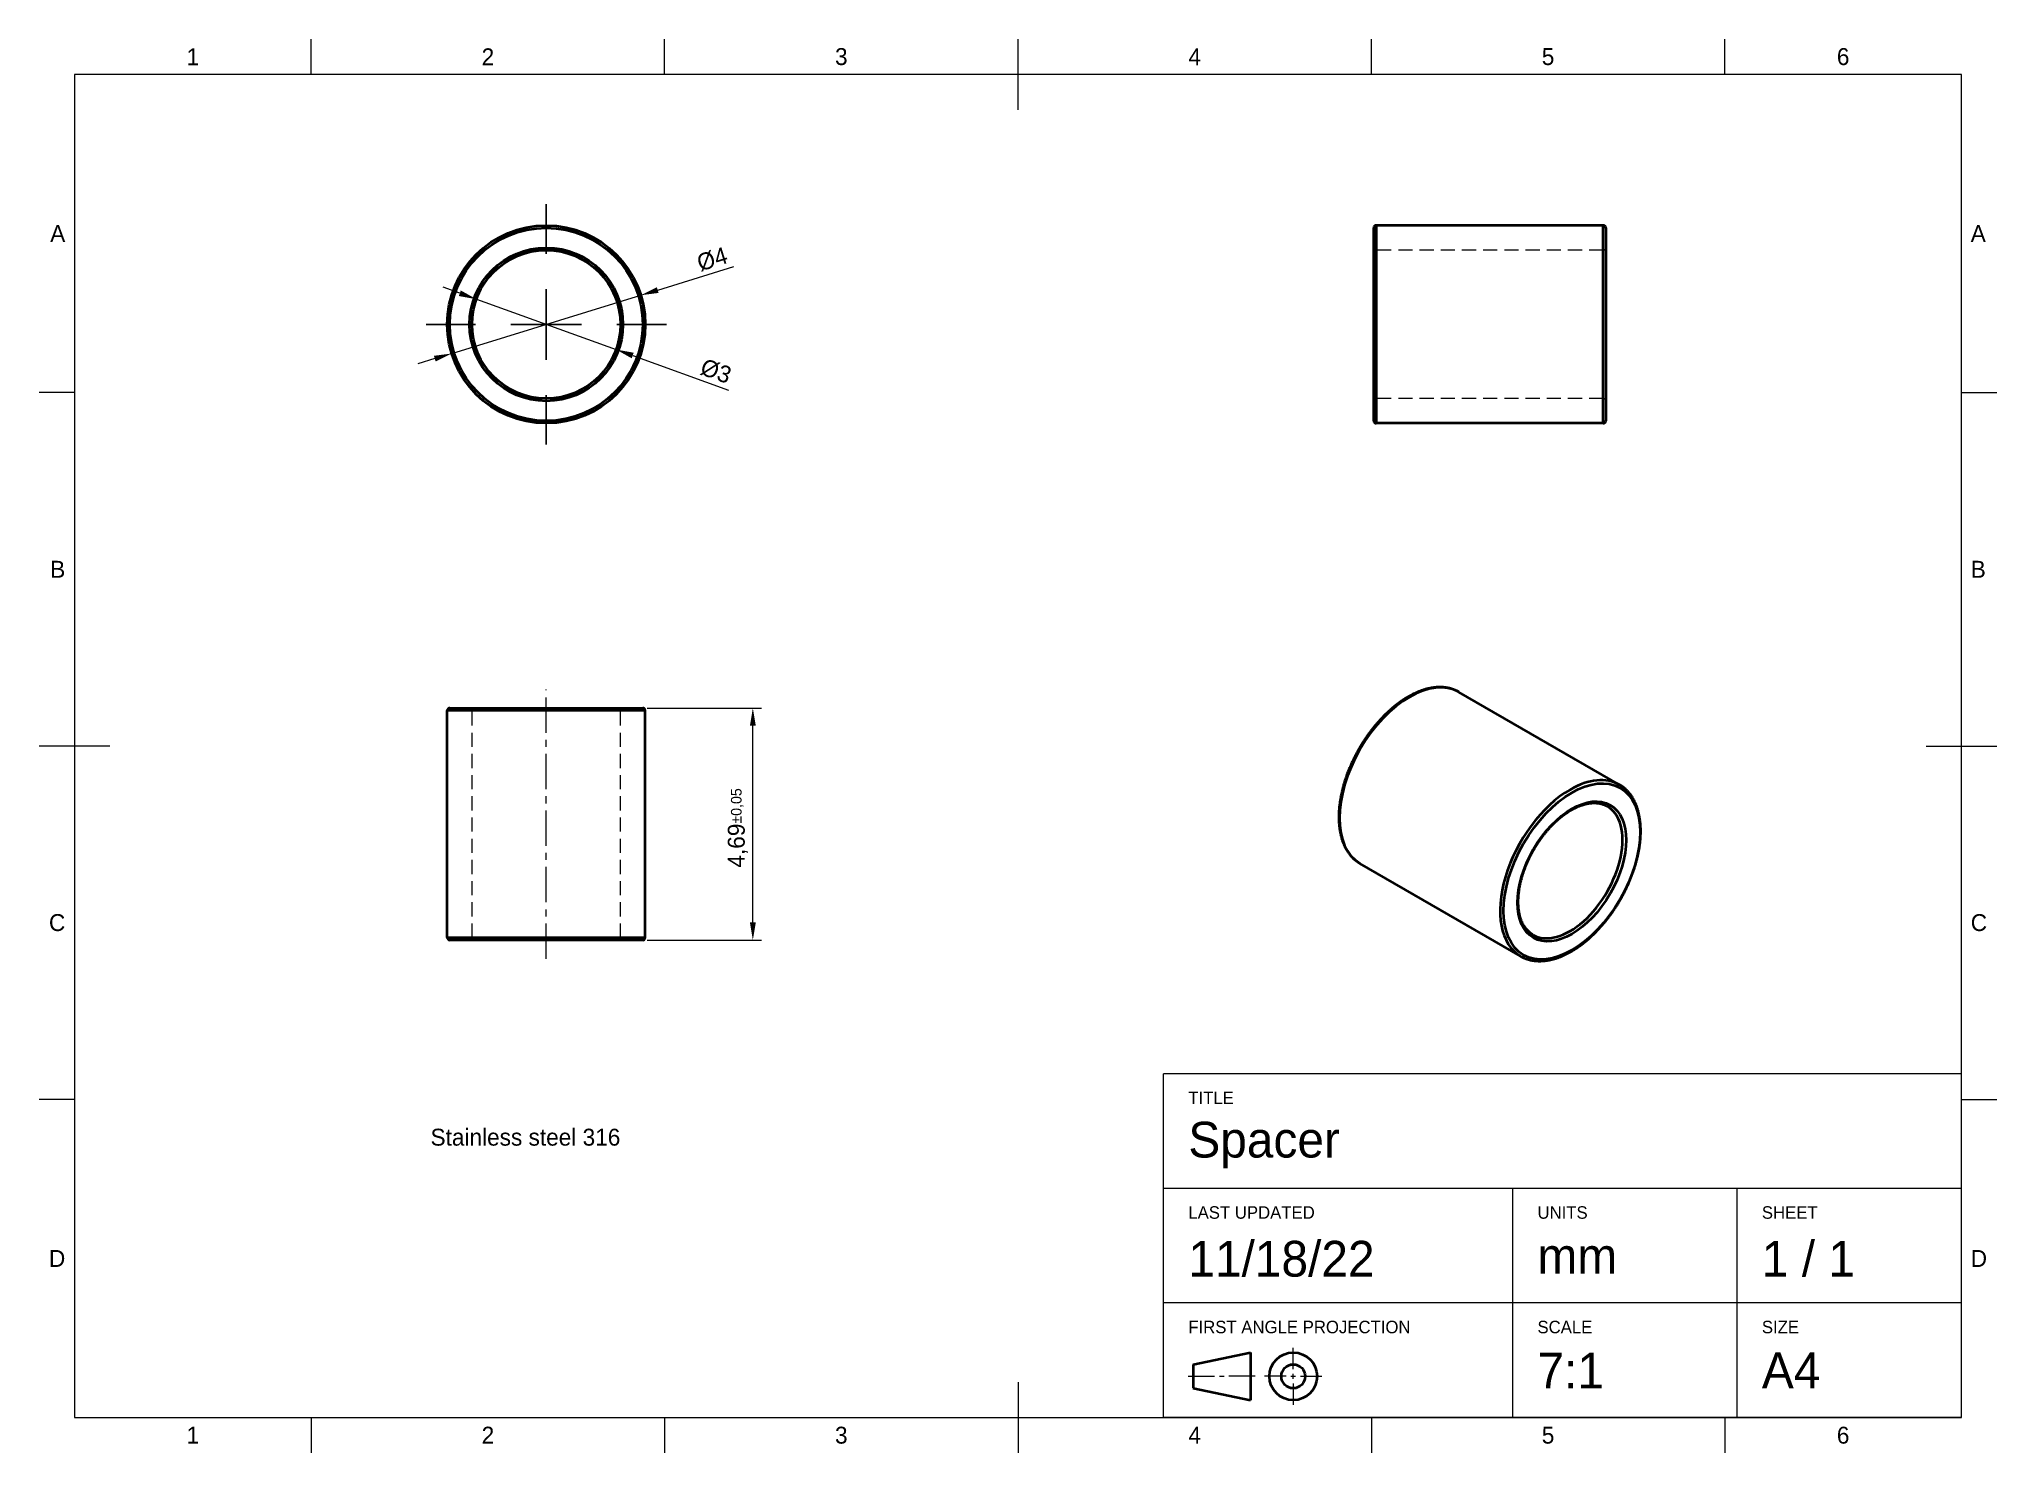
# Model space of a CAD drawing. Header units: millimetres. Extents: x 15 to 292, y 5 to 205.
import ezdxf

# ---------------------------------------------------------------- set-up
doc = ezdxf.new("R2010")
doc.units = ezdxf.units.MM
doc.linetypes.add('CenterLine', pattern=[8, 5, -1, 1, -1])
doc.linetypes.add('DraftedLine', pattern=[3, 2, -1])
for name, color, linetype in [('Annotations', 7, 'Continuous'), ('Border', 7, 'Continuous'), ('Geometries', 7, 'Continuous')]:
    doc.layers.add(name, color=color, linetype=linetype)
doc.styles.add('Shapr0', font='txt', dxfattribs={"height": 2.3925})
doc.styles.add('Shapr1', font='txt', dxfattribs={"height": 2.3925})
doc.styles.add('Shapr6', font='txt', dxfattribs={"height": 2.3925})
doc.styles.add('Shapr8', font='txt', dxfattribs={"height": 2.3925})
doc.dimstyles.new('ISO-25', dxfattribs={"dimtxt": 2.5, "dimasz": 2.5, "dimexe": 1.25, "dimexo": 0.625, "dimtad": 1, "dimtxsty": 'Standard', "dimcen": 2.5, "dimadec": 0, "dimazin": 0, "dimtfac": 1, "dimtmove": 0, "dimatfit": 3, "dimfxl": 1, "dimarcsym": 0})

# ---------------------------------------------------------------- blocks, each defined once
blk = doc.blocks.new('*D2')
at = {"layer": 'Annotations', "color": 0, "linetype": 'Continuous', "lineweight": 15}
for p, q in [((101.03, 110.36), (117.23, 110.36)), ((115.98, 80.03), (115.98, 107.86)), ((101.03, 77.53), (117.23, 77.53))]:
    blk.add_line(p, q, dxfattribs=at)
at = {"layer": 'Annotations', "color": 0}
for points in [[(116.4, 107.86), (115.57, 107.86), (115.98, 110.36)], [(115.57, 80.03), (116.4, 80.03), (115.98, 77.53)]]:
    blk.add_solid(points, dxfattribs=at)
at = {"layer": 'Defpoints', "color": 0}
for p in [(100.4, 110.36), (115.98, 110.36), (100.4, 77.53)]:
    blk.add_point(p, dxfattribs=at)
at = {"layer": 'Annotations', "color": 0, "lineweight": 15, "insert": (113.86, 93.41), "char_height": 2.3925, "attachment_point": 5, "rotation": 90, "style": 'Shapr8'}
blk.add_mtext('\\A1;4,69{\\H1.500000;%%p0,05}', dxfattribs=at)
blk = doc.blocks.new('*D3')
at = {"layer": 'Annotations', "color": 0, "linetype": 'Continuous', "lineweight": 15}
for p, q in [((102.52, 169.5), (113.31, 172.82)), ((73.37, 160.53), (100.13, 168.77)), ((70.98, 159.8), (68.59, 159.06))]:
    blk.add_line(p, q, dxfattribs=at)
at = {"layer": 'Annotations', "color": 0}
for points in [[(102.4, 169.9), (102.64, 169.1), (100.13, 168.77)], [(71.1, 159.4), (70.86, 160.2), (73.37, 160.53)]]:
    blk.add_solid(points, dxfattribs=at)
at = {"layer": 'Defpoints', "color": 0}
for p in [(100.13, 168.77), (73.37, 160.53)]:
    blk.add_point(p, dxfattribs=at)
at = {"layer": 'Annotations', "color": 0, "lineweight": 15, "insert": (110.24, 173.86), "char_height": 2.393, "attachment_point": 5, "rotation": 17.101, "style": 'Shapr6'}
blk.add_mtext('\\A1;%%c4', dxfattribs=at)
blk = doc.blocks.new('*D4')
at = {"layer": 'Annotations', "color": 0, "linetype": 'Continuous', "lineweight": 15}
for p, q in [((74.52, 169.06), (72.17, 169.9)), ((76.87, 168.21), (96.63, 161.09)), ((98.98, 160.24), (112.54, 155.36))]:
    blk.add_line(p, q, dxfattribs=at)
at = {"layer": 'Annotations', "color": 0}
for points in [[(74.38, 168.66), (74.66, 169.45), (76.87, 168.21)], [(99.12, 160.64), (98.84, 159.85), (96.63, 161.09)]]:
    blk.add_solid(points, dxfattribs=at)
at = {"layer": 'Defpoints', "color": 0}
for p in [(76.87, 168.21), (96.63, 161.09)]:
    blk.add_point(p, dxfattribs=at)
at = {"layer": 'Annotations', "color": 0, "lineweight": 15, "insert": (110.76, 158.02), "char_height": 2.393, "attachment_point": 5, "rotation": 340.1894, "style": 'Shapr6'}
blk.add_mtext('\\A1;%%c3', dxfattribs=at)
blk = doc.blocks.new('*U5')
at = {"layer": 'Annotations', "linetype": 'CenterLine', "lineweight": -3}
for p, q in [((86.75, 178.65), (86.75, 181.65)), ((72.75, 164.65), (69.75, 164.65)), ((100.75, 164.65), (103.75, 164.65)), ((86.75, 150.65), (86.75, 147.65))]:
    blk.add_line(p, q, dxfattribs=at)
at = {"layer": 'Annotations', "linetype": 'Continuous', "lineweight": -3}
for p, q in [((86.75, 174.65), (86.75, 178.65)), ((86.75, 164.65), (86.75, 169.65)), ((76.75, 164.65), (72.75, 164.65)), ((86.75, 164.65), (81.75, 164.65)), ((86.75, 164.65), (86.75, 159.65)), ((86.75, 164.65), (91.75, 164.65)), ((96.75, 164.65), (100.75, 164.65)), ((86.75, 154.65), (86.75, 150.65))]:
    blk.add_line(p, q, dxfattribs=at)
blk = doc.blocks.new('*U6')
at = {"layer": 'Border', "linetype": 'Continuous', "lineweight": 15}
for p, q in [((287, 58.6), (174.1, 58.6)), ((174.1, 10), (174.1, 58.6)), ((287, 10), (287, 58.6)), ((287, 42.4), (174.1, 42.4)), ((223.5, 10), (223.5, 42.4)), ((255.25, 10), (255.25, 42.4)), ((287, 26.2), (174.1, 26.2)), ((192.450088, 16.837486), (192.450088, 19.875004)), ((177.6, 15.82498), (181.312522, 15.82498)), ((181.987526, 15.82498), (182.66253, 15.82498)), ((187.050056, 15.82498), (183.337534, 15.82498)), ((191.437582, 15.82498), (188.400064, 15.82498)), ((192.112586, 15.82498), (192.78759, 15.82498)), ((192.450088, 15.487478), (192.450088, 16.162482)), ((192.450088, 14.812474), (192.450088, 11.774956)), ((193.462594, 15.82498), (196.500112, 15.82498)), ((287, 10), (174.1, 10))]:
    blk.add_line(p, q, dxfattribs=at)
at = {"layer": 'Border', "linetype": 'Continuous', "lineweight": 40}
for p, q in [((178.275004, 17.51249), (186.375052, 19.2)), ((178.275004, 17.51249), (178.275004, 14.13747)), ((186.375052, 19.2), (186.375052, 12.44996)), ((178.275004, 14.13747), (186.375052, 12.44996))]:
    blk.add_line(p, q, dxfattribs=at)
for radius in [3.37502, 1.68751]:
    blk.add_circle((192.450088, 15.82498), radius, dxfattribs=at)

msp = doc.modelspace()

# ---------------------------------------------------------------- linework, layer by layer
at = {"layer": 'Annotations', "linetype": 'CenterLine', "lineweight": 15}
msp.add_line((86.75, 74.885), (86.75, 113.015), dxfattribs=at)
at = {"layer": 'Border', "linetype": 'Continuous', "lineweight": 15}
for p, q in [((53.5, 200), (53.5, 205)), ((103.5, 200), (103.5, 205)), ((153.5, 195), (153.5, 205)), ((203.5, 200), (203.5, 205)), ((253.5, 200), (253.5, 205)), ((287, 200), (20, 200)), ((20, 200), (20, 10)), ((287, 10), (287, 200)), ((20, 155), (15, 155)), ((287, 155), (292, 155)), ((25, 105), (15, 105)), ((282, 105), (292, 105)), ((20, 55), (15, 55)), ((287, 55), (292, 55)), ((153.5, 15), (153.5, 5)), ((20, 10), (287, 10)), ((53.5, 10), (53.5, 5)), ((103.5, 10), (103.5, 5)), ((203.5, 10), (203.5, 5)), ((253.5, 10), (253.5, 5))]:
    msp.add_line(p, q, dxfattribs=at)
at = {"layer": 'Geometries', "linetype": 'Continuous', "lineweight": 40}
for p, q in [((203.835, 151), (203.835, 178.3)), ((204.185, 178.65), (204.185, 150.65)), ((236.315, 178.65), (204.185, 178.65)), ((236.315, 150.65), (236.315, 178.65)), ((236.665, 178.3), (236.665, 151)), ((236.315, 150.65), (204.185, 150.65)), ((238.61, 99.516), (215.89, 112.633)), ((100.75, 110.015), (72.75, 110.015)), ((72.75, 77.885), (72.75, 110.015)), ((73.1, 110.365), (100.4, 110.365)), ((100.75, 77.885), (100.75, 110.015)), ((238.707, 99.458), (238.714, 99.454)), ((224.61, 75.267), (201.89, 88.384)), ((72.75, 77.885), (100.75, 77.885)), ((100.4, 77.535), (73.1, 77.535)), ((224.631, 75.255), (224.653, 75.242)), ((224.662, 75.238), (224.653, 75.242))]:
    msp.add_line(p, q, dxfattribs=at)
at = {"layer": 'Geometries', "linetype": 'DraftedLine', "lineweight": 15}
for p, q in [((236.315, 175.15), (204.185, 175.15)), ((236.315, 154.15), (204.185, 154.15)), ((76.25, 77.885), (76.25, 110.015)), ((97.25, 77.885), (97.25, 110.015))]:
    msp.add_line(p, q, dxfattribs=at)
at = {"layer": 'Geometries', "linetype": 'Continuous', "lineweight": 40, "flags": 128}
for points in [[(208.715, 111.957), (208.665, 111.928), (208.57, 111.872), (208.475, 111.815), (208.38, 111.757), (208.285, 111.698), (208.19, 111.637), (208.095, 111.576), (208.001, 111.514), (207.906, 111.451), (207.811, 111.387), (207.717, 111.322), (207.623, 111.256), (207.528, 111.189), (207.434, 111.121), (207.34, 111.052), (207.247, 110.982), (207.153, 110.912), (207.06, 110.84), (206.966, 110.767), (206.873, 110.694), (206.78, 110.619), (206.688, 110.544), (206.595, 110.467), (206.503, 110.39), (206.411, 110.312), (206.319, 110.233), (206.228, 110.153), (206.136, 110.072), (206.045, 109.991), (205.954, 109.908), (205.864, 109.825), (205.774, 109.741), (205.684, 109.656), (205.594, 109.57), (205.505, 109.484), (205.416, 109.396), (205.327, 109.308), (205.238, 109.219), (205.15, 109.13), (205.063, 109.039), (204.975, 108.948), (204.888, 108.856), (204.801, 108.763), (204.715, 108.67), (204.629, 108.575), (204.544, 108.48), (204.459, 108.385), (204.374, 108.288), (204.289, 108.191), (204.206, 108.093), (204.122, 107.995), (204.039, 107.896), (203.956, 107.796), (203.874, 107.696), (203.792, 107.595), (203.711, 107.493), (203.63, 107.391), (203.55, 107.288), (203.47, 107.184), (203.391, 107.08), (203.312, 106.975), (203.233, 106.87), (203.156, 106.764), (203.078, 106.658), (203.001, 106.551), (202.925, 106.443), (202.849, 106.335), (202.774, 106.226), (202.699, 106.117), (202.625, 106.008), (202.552, 105.898), (202.479, 105.787), (202.406, 105.676), (202.334, 105.564), (202.263, 105.453), (202.193, 105.34), (202.122, 105.227), (202.053, 105.114), (201.984, 105), (201.916, 104.886), (201.848, 104.772), (201.781, 104.657), (201.715, 104.542), (201.649, 104.426), (201.584, 104.31), (201.52, 104.194), (201.456, 104.077), (201.393, 103.961), (201.331, 103.843), (201.269, 103.726), (201.208, 103.608), (201.148, 103.49), (201.088, 103.372), (201.029, 103.253), (200.971, 103.134), (200.913, 103.015), (200.856, 102.896), (200.8, 102.776), (200.745, 102.656), (200.69, 102.536), (200.636, 102.416), (200.583, 102.296), (200.531, 102.176), (200.479, 102.055), (200.428, 101.934), (200.378, 101.813), (200.328, 101.692), (200.28, 101.571), (200.232, 101.45), (200.185, 101.329), (200.138, 101.208), (200.093, 101.086), (200.048, 100.965), (200.004, 100.843), (199.961, 100.722), (199.919, 100.6), (199.877, 100.478), (199.836, 100.357), (199.796, 100.235), (199.757, 100.114), (199.719, 99.992), (199.681, 99.871), (199.645, 99.749), (199.609, 99.628), (199.574, 99.507), (199.54, 99.385), (199.507, 99.264), (199.474, 99.143), (199.442, 99.022), (199.412, 98.902), (199.382, 98.781), (199.353, 98.661), (199.324, 98.54), (199.297, 98.42), (199.271, 98.3), (199.245, 98.18), (199.22, 98.061), (199.196, 97.942), (199.173, 97.822), (199.151, 97.703), (199.13, 97.585), (199.11, 97.466), (199.09, 97.348), (199.072, 97.23), (199.054, 97.113), (199.037, 96.996), (199.021, 96.879), (199.006, 96.762), (198.992, 96.646), (198.979, 96.53), (198.966, 96.414), (198.955, 96.299), (198.944, 96.184), (198.935, 96.069), (198.926, 95.955), (198.918, 95.841), (198.911, 95.728), (198.905, 95.615), (198.9, 95.503), (198.896, 95.391), (198.893, 95.279), (198.89, 95.168), (198.889, 95.057), (198.888, 94.947), (198.889, 94.838), (198.89, 94.728), (198.892, 94.62), (198.895, 94.512), (198.899, 94.404), (198.904, 94.297), (198.91, 94.19), (198.917, 94.084), (198.925, 93.979), (198.933, 93.874), (198.943, 93.77), (198.953, 93.666), (198.964, 93.563), (198.977, 93.461), (198.99, 93.359), (199.004, 93.258), (199.019, 93.157), (199.035, 93.058), (199.052, 92.958), (199.069, 92.86), (199.088, 92.762), (199.107, 92.665), (199.128, 92.569), (199.149, 92.473), (199.171, 92.378), (199.195, 92.284), (199.219, 92.19), (199.244, 92.097), (199.269, 92.005), (199.296, 91.914), (199.324, 91.824), (199.352, 91.734), (199.382, 91.645), (199.412, 91.557), (199.443, 91.47), (199.475, 91.384), (199.508, 91.298), (199.542, 91.213), (199.576, 91.13), (199.612, 91.047), (199.648, 90.964), (199.685, 90.883), (199.723, 90.803), (199.762, 90.723), (199.802, 90.645), (199.842, 90.567), (199.884, 90.49), (199.926, 90.414), (199.969, 90.34), (200.013, 90.266), (200.057, 90.193), (200.103, 90.12), (200.149, 90.049), (200.196, 89.979), (200.244, 89.91), (200.293, 89.842), (200.342, 89.775), (200.392, 89.708), (200.443, 89.643), (200.495, 89.579), (200.548, 89.516), (200.601, 89.453), (200.655, 89.392), (200.71, 89.332), (200.765, 89.273), (200.821, 89.215), (200.878, 89.158), (200.936, 89.102), (200.994, 89.047), (201.053, 88.993), (201.113, 88.94), (201.174, 88.888), (201.235, 88.837), (201.297, 88.787), (201.359, 88.739), (201.422, 88.691), (201.486, 88.645), (201.551, 88.599), (201.616, 88.555), (201.682, 88.512), (201.748, 88.469), (201.775, 88.453)], [(215.868, 112.645), (215.808, 112.679), (215.739, 112.717), (215.669, 112.753), (215.599, 112.788), (215.528, 112.822), (215.456, 112.855), (215.384, 112.887), (215.311, 112.918), (215.238, 112.948), (215.164, 112.976), (215.089, 113.004), (215.014, 113.03), (214.939, 113.055), (214.862, 113.08), (214.786, 113.102), (214.708, 113.124), (214.63, 113.145), (214.552, 113.164), (214.473, 113.183), (214.394, 113.2), (214.314, 113.216), (214.233, 113.231), (214.152, 113.245), (214.071, 113.257), (213.989, 113.269), (213.907, 113.279), (213.824, 113.288), (213.741, 113.296), (213.657, 113.303), (213.573, 113.308), (213.488, 113.313), (213.403, 113.316), (213.317, 113.318), (213.232, 113.319), (213.145, 113.319), (213.059, 113.317), (212.971, 113.315), (212.884, 113.311), (212.796, 113.306), (212.708, 113.3), (212.619, 113.293), (212.531, 113.284), (212.441, 113.275), (212.352, 113.264), (212.262, 113.252), (212.172, 113.239), (212.081, 113.224), (211.991, 113.209), (211.9, 113.192), (211.808, 113.174), (211.717, 113.155), (211.625, 113.135), (211.533, 113.114), (211.441, 113.091), (211.348, 113.068), (211.255, 113.043), (211.163, 113.017), (211.069, 112.99), (210.976, 112.962), (210.883, 112.932), (210.789, 112.902), (210.695, 112.87), (210.601, 112.837), (210.507, 112.803), (210.413, 112.768), (210.318, 112.732), (210.224, 112.695), (210.129, 112.656), (210.035, 112.617), (209.94, 112.576), (209.845, 112.535), (209.75, 112.492), (209.655, 112.448), (209.56, 112.403), (209.465, 112.357), (209.37, 112.31), (209.275, 112.261), (209.179, 112.212), (209.084, 112.162), (208.989, 112.11), (208.894, 112.058), (208.799, 112.005), (208.715, 111.957)], [(224.662, 75.238), (224.671, 75.232), (224.74, 75.195), (224.81, 75.158), (224.88, 75.122), (224.951, 75.088), (225.022, 75.054), (225.094, 75.022), (225.167, 74.991), (225.24, 74.961), (225.314, 74.932), (225.388, 74.904), (225.463, 74.877), (225.539, 74.852), (225.615, 74.828), (225.691, 74.804), (225.769, 74.782), (225.846, 74.761), (225.925, 74.741), (226.003, 74.723), (226.083, 74.705), (226.162, 74.689), (226.243, 74.673), (226.323, 74.659), (226.405, 74.646), (226.486, 74.635), (226.569, 74.624), (226.651, 74.615), (226.735, 74.606), (226.818, 74.599), (226.902, 74.593), (226.987, 74.588), (227.072, 74.585), (227.157, 74.582), (227.243, 74.581), (227.329, 74.581), (227.416, 74.582), (227.503, 74.584), (227.59, 74.588), (227.678, 74.592), (227.766, 74.598), (227.854, 74.605), (227.943, 74.613), (228.032, 74.622), (228.121, 74.633), (228.211, 74.645), (228.301, 74.657), (228.392, 74.671), (228.482, 74.686), (228.573, 74.703), (228.664, 74.72), (228.756, 74.739), (228.848, 74.759), (228.94, 74.78), (229.032, 74.802), (229.124, 74.825), (229.217, 74.85), (229.31, 74.875), (229.403, 74.902), (229.496, 74.93), (229.589, 74.959), (229.683, 74.989), (229.777, 75.02), (229.871, 75.053), (229.965, 75.086), (230.059, 75.121), (230.153, 75.157), (230.248, 75.194), (230.342, 75.232), (230.437, 75.271), (230.532, 75.311), (230.627, 75.353), (230.722, 75.395), (230.817, 75.439), (230.912, 75.484), (231.007, 75.529), (231.102, 75.576), (231.197, 75.624), (231.292, 75.673), (231.387, 75.723), (231.483, 75.774), (231.578, 75.826), (231.673, 75.879), (231.768, 75.934), (231.863, 75.989), (231.958, 76.045), (232.053, 76.103), (232.148, 76.161), (232.243, 76.22), (232.338, 76.281), (232.433, 76.342), (232.528, 76.404), (232.622, 76.468), (232.717, 76.532), (232.811, 76.597), (232.905, 76.664), (233, 76.731), (233.094, 76.799), (233.187, 76.869), (233.281, 76.939), (233.375, 77.01), (233.468, 77.082), (233.561, 77.155), (233.654, 77.229), (233.747, 77.303), (233.84, 77.379), (233.932, 77.456), (234.024, 77.533), (234.116, 77.611), (234.208, 77.691), (234.3, 77.771), (234.391, 77.852), (234.482, 77.934), (234.573, 78.016), (234.663, 78.1), (234.753, 78.184), (234.843, 78.269), (234.933, 78.355), (235.022, 78.442), (235.111, 78.53), (235.2, 78.618), (235.288, 78.707), (235.376, 78.797), (235.463, 78.888), (235.551, 78.98), (235.638, 79.072), (235.724, 79.165), (235.81, 79.259), (235.896, 79.353), (235.982, 79.448), (236.067, 79.544), (236.151, 79.641), (236.236, 79.738), (236.319, 79.836), (236.403, 79.935), (236.486, 80.034), (236.568, 80.134), (236.65, 80.234), (236.732, 80.336), (236.813, 80.438), (236.894, 80.54), (236.974, 80.643), (237.054, 80.747), (237.133, 80.851), (237.212, 80.956), (237.29, 81.062), (237.368, 81.168), (237.445, 81.274), (237.521, 81.381), (237.598, 81.489), (237.673, 81.597), (237.748, 81.706), (237.823, 81.815), (237.897, 81.925), (237.97, 82.035), (238.043, 82.146), (238.115, 82.257), (238.187, 82.369), (238.258, 82.481), (238.328, 82.593), (238.398, 82.706), (238.468, 82.82), (238.536, 82.934), (238.604, 83.048), (238.672, 83.162), (238.738, 83.277), (238.805, 83.393), (238.87, 83.508), (238.935, 83.624), (238.999, 83.741), (239.063, 83.857), (239.126, 83.974), (239.188, 84.092), (239.249, 84.209), (239.31, 84.327), (239.37, 84.445), (239.43, 84.564), (239.488, 84.682), (239.547, 84.801), (239.604, 84.921), (239.66, 85.04), (239.716, 85.16), (239.772, 85.279), (239.826, 85.399), (239.88, 85.519), (239.933, 85.64), (239.985, 85.76), (240.036, 85.881), (240.087, 86.002), (240.137, 86.123), (240.186, 86.244), (240.235, 86.365), (240.282, 86.486), (240.329, 86.607), (240.375, 86.729), (240.421, 86.85), (240.465, 86.972), (240.509, 87.093), (240.552, 87.215), (240.594, 87.336), (240.635, 87.458), (240.676, 87.579), (240.715, 87.701), (240.754, 87.823), (240.792, 87.944), (240.83, 88.065), (240.866, 88.187), (240.902, 88.308), (240.936, 88.43), (240.97, 88.551), (241.003, 88.672), (241.035, 88.793), (241.067, 88.914), (241.097, 89.034), (241.127, 89.155), (241.156, 89.275), (241.184, 89.396), (241.211, 89.516), (241.237, 89.636), (241.262, 89.755), (241.287, 89.875), (241.311, 89.994), (241.333, 90.113), (241.355, 90.232), (241.376, 90.35), (241.396, 90.469), (241.415, 90.587), (241.434, 90.705), (241.451, 90.822), (241.468, 90.939), (241.483, 91.056), (241.498, 91.173), (241.512, 91.289), (241.525, 91.405), (241.537, 91.52), (241.548, 91.636), (241.559, 91.75), (241.568, 91.865), (241.576, 91.979), (241.584, 92.092), (241.591, 92.206), (241.596, 92.318), (241.601, 92.431), (241.605, 92.543), (241.608, 92.654), (241.61, 92.765), (241.611, 92.876), (241.612, 92.986), (241.611, 93.095), (241.609, 93.204), (241.607, 93.313), (241.604, 93.421), (241.599, 93.528), (241.594, 93.635), (241.588, 93.741), (241.581, 93.847), (241.573, 93.952), (241.564, 94.057), (241.554, 94.161), (241.544, 94.265), (241.532, 94.367), (241.52, 94.47), (241.506, 94.571), (241.492, 94.672), (241.476, 94.772), (241.46, 94.872), (241.443, 94.971), (241.425, 95.069), (241.406, 95.167), (241.387, 95.264), (241.366, 95.36), (241.344, 95.456), (241.322, 95.55), (241.298, 95.644), (241.274, 95.738), (241.249, 95.83), (241.223, 95.922), (241.196, 96.013), (241.168, 96.103), (241.139, 96.192), (241.11, 96.281), (241.079, 96.369), (241.048, 96.456), (241.015, 96.542), (240.982, 96.627), (240.948, 96.712), (240.913, 96.795), (240.878, 96.878), (240.841, 96.96), (240.804, 97.041), (240.765, 97.121), (240.726, 97.2), (240.686, 97.279), (240.645, 97.356), (240.604, 97.432), (240.561, 97.508), (240.518, 97.583), (240.474, 97.656), (240.429, 97.729), (240.383, 97.801), (240.337, 97.872), (240.289, 97.942), (240.241, 98.01), (240.192, 98.078), (240.143, 98.145), (240.092, 98.211), (240.041, 98.276), (239.989, 98.34), (239.936, 98.403), (239.883, 98.465), (239.829, 98.526), (239.774, 98.586), (239.718, 98.645), (239.662, 98.702), (239.605, 98.759), (239.547, 98.815), (239.488, 98.87), (239.429, 98.923), (239.369, 98.976), (239.308, 99.027), (239.247, 99.078), (239.185, 99.127), (239.122, 99.176), (239.059, 99.223), (238.994, 99.269), (238.93, 99.314), (238.864, 99.358), (238.798, 99.401), (238.732, 99.443), (238.714, 99.454)], [(238.707, 99.458), (238.664, 99.484), (238.63, 99.504)], [(226.161, 78.423), (226.115, 78.455), (226.062, 78.492), (226.011, 78.531), (225.959, 78.571), (225.909, 78.611), (225.86, 78.653), (225.811, 78.696), (225.762, 78.74), (225.715, 78.785), (225.668, 78.83), (225.622, 78.877), (225.577, 78.925), (225.532, 78.974), (225.488, 79.024), (225.445, 79.075), (225.402, 79.127), (225.361, 79.179), (225.32, 79.233), (225.28, 79.288), (225.24, 79.344), (225.202, 79.4), (225.164, 79.458), (225.127, 79.516), (225.09, 79.575), (225.055, 79.636), (225.02, 79.697), (224.986, 79.759), (224.953, 79.822), (224.92, 79.886), (224.888, 79.951), (224.857, 80.016), (224.827, 80.083), (224.798, 80.15), (224.769, 80.218), (224.742, 80.287), (224.715, 80.357), (224.688, 80.428), (224.663, 80.499), (224.638, 80.572), (224.615, 80.645), (224.592, 80.719), (224.57, 80.794), (224.548, 80.869), (224.528, 80.946), (224.508, 81.023), (224.489, 81.101), (224.471, 81.18), (224.454, 81.259), (224.438, 81.339), (224.422, 81.42), (224.407, 81.502), (224.394, 81.584), (224.38, 81.667), (224.368, 81.751), (224.357, 81.835), (224.347, 81.92), (224.337, 82.006), (224.328, 82.093), (224.32, 82.18), (224.313, 82.267), (224.307, 82.356), (224.302, 82.445), (224.297, 82.534), (224.293, 82.624), (224.291, 82.715), (224.289, 82.807), (224.288, 82.898), (224.288, 82.991), (224.288, 83.084), (224.29, 83.177), (224.292, 83.272), (224.296, 83.366), (224.3, 83.461), (224.305, 83.557), (224.311, 83.653), (224.318, 83.749), (224.325, 83.846), (224.334, 83.944), (224.343, 84.041), (224.353, 84.14), (224.365, 84.238), (224.377, 84.337), (224.389, 84.437), (224.403, 84.537), (224.418, 84.637), (224.433, 84.737), (224.45, 84.838), (224.467, 84.939), (224.485, 85.041), (224.504, 85.142), (224.524, 85.244), (224.544, 85.347), (224.566, 85.449), (224.588, 85.552), (224.611, 85.655), (224.635, 85.758), (224.66, 85.862), (224.686, 85.965), (224.712, 86.069), (224.74, 86.173), (224.768, 86.277), (224.797, 86.381), (224.827, 86.486), (224.857, 86.59), (224.889, 86.695), (224.921, 86.8), (224.954, 86.905), (224.988, 87.009), (225.023, 87.114), (225.058, 87.219), (225.095, 87.324), (225.132, 87.429), (225.17, 87.534), (225.208, 87.639), (225.248, 87.744), (225.288, 87.849), (225.329, 87.954), (225.371, 88.058), (225.413, 88.163), (225.457, 88.268), (225.501, 88.372), (225.545, 88.477), (225.591, 88.581), (225.637, 88.685), (225.684, 88.789), (225.732, 88.893), (225.78, 88.996), (225.829, 89.1), (225.879, 89.203), (225.93, 89.306), (225.981, 89.409), (226.033, 89.511), (226.085, 89.613), (226.139, 89.715), (226.192, 89.817), (226.247, 89.919), (226.302, 90.02), (226.358, 90.12), (226.415, 90.221), (226.472, 90.321), (226.53, 90.421), (226.588, 90.52), (226.647, 90.619), (226.707, 90.718), (226.767, 90.816), (226.828, 90.914), (226.889, 91.011), (226.951, 91.108), (227.013, 91.204), (227.076, 91.3), (227.14, 91.396), (227.204, 91.491), (227.269, 91.585), (227.334, 91.679), (227.4, 91.773), (227.466, 91.866), (227.533, 91.958), (227.6, 92.05), (227.668, 92.141), (227.736, 92.232), (227.805, 92.322), (227.874, 92.412), (227.944, 92.501), (228.014, 92.589), (228.084, 92.676), (228.155, 92.763), (228.226, 92.85), (228.298, 92.935), (228.37, 93.02), (228.443, 93.105), (228.516, 93.188), (228.589, 93.271), (228.663, 93.354), (228.737, 93.435), (228.811, 93.516), (228.886, 93.596), (228.961, 93.675), (229.036, 93.754), (229.112, 93.831), (229.188, 93.908), (229.264, 93.984), (229.34, 94.06), (229.417, 94.134), (229.494, 94.208), (229.571, 94.281), (229.649, 94.353), (229.727, 94.424), (229.805, 94.494), (229.883, 94.564), (229.961, 94.632), (230.04, 94.7), (230.118, 94.767), (230.197, 94.833), (230.276, 94.898), (230.356, 94.962), (230.435, 95.025), (230.514, 95.088), (230.594, 95.149), (230.674, 95.209), (230.754, 95.269), (230.833, 95.328), (230.913, 95.385), (230.993, 95.442), (231.074, 95.497), (231.154, 95.552), (231.234, 95.606), (231.314, 95.658), (231.394, 95.71), (231.475, 95.761), (231.555, 95.811), (231.635, 95.859), (231.715, 95.907), (231.785, 95.947)], [(231.785, 95.947), (231.827, 95.972), (231.907, 96.017), (231.987, 96.061), (232.067, 96.104), (232.147, 96.146), (232.227, 96.187), (232.306, 96.227), (232.386, 96.266), (232.465, 96.304), (232.545, 96.341), (232.624, 96.377), (232.703, 96.412), (232.782, 96.445), (232.861, 96.478), (232.94, 96.509), (233.018, 96.54), (233.096, 96.569), (233.174, 96.597), (233.252, 96.624), (233.33, 96.65), (233.407, 96.675), (233.484, 96.699), (233.561, 96.722), (233.638, 96.744), (233.714, 96.764), (233.79, 96.784), (233.866, 96.802), (233.941, 96.82), (234.017, 96.836), (234.092, 96.851), (234.166, 96.865), (234.24, 96.878), (234.314, 96.89), (234.388, 96.9), (234.461, 96.91), (234.534, 96.918), (234.607, 96.926), (234.679, 96.932), (234.751, 96.937), (234.822, 96.941), (234.894, 96.944), (234.964, 96.945), (235.035, 96.946), (235.105, 96.946), (235.174, 96.944), (235.243, 96.941), (235.312, 96.938), (235.38, 96.933), (235.448, 96.927), (235.515, 96.919), (235.582, 96.911), (235.649, 96.902), (235.715, 96.891), (235.78, 96.88), (235.845, 96.867), (235.91, 96.853), (235.974, 96.838), (236.038, 96.822), (236.101, 96.804), (236.163, 96.786), (236.225, 96.766), (236.287, 96.746), (236.348, 96.724), (236.409, 96.701), (236.468, 96.677), (236.528, 96.652), (236.587, 96.626), (236.645, 96.598), (236.664, 96.589)], [(236.664, 96.589), (236.703, 96.57), (236.754, 96.543)], [(236.754, 96.543), (236.76, 96.54), (236.816, 96.51), (236.845, 96.493)], [(201.782, 88.449), (201.815, 88.428), (201.87, 88.396)], [(226.252, 78.363), (226.221, 78.383), (226.168, 78.418), (226.161, 78.423)], [(226.345, 78.307), (226.331, 78.315), (226.276, 78.348), (226.252, 78.363)]]:
    msp.add_lwpolyline(points, dxfattribs=at)
at = {"layer": 'Geometries', "linetype": 'Continuous', "lineweight": 40}
for radius in [14, 13.65, 10.85, 10.5]:
    msp.add_circle((86.75, 164.65), radius, dxfattribs=at)
for centre, start, end in [((204.185, 178.3), 90, 180), ((236.315, 178.3), 0, 90), ((204.185, 151), 180, 270), ((236.315, 151), 270, 0), ((73.1, 110.015), 90, 180), ((100.4, 110.015), 0, 90), ((73.1, 77.885), 180, 270), ((100.4, 77.885), 270, 0)]:
    msp.add_arc(centre, 0.35, start, end, dxfattribs=at)
at = {"layer": 'Geometries', "linetype": 'DraftedLine', "lineweight": 15}
for centre, start, end in [((204.185, 175.5), 180, 270), ((236.315, 175.5), 270, 0), ((204.185, 153.8), 90, 180), ((236.315, 153.8), 0, 90), ((75.9, 110.015), 0, 90), ((97.6, 110.015), 90, 180), ((75.9, 77.885), 270, 0), ((97.6, 77.885), 180, 270)]:
    msp.add_arc(centre, 0.35, start, end, dxfattribs=at)
at = {"layer": 'Geometries', "linetype": 'Continuous', "lineweight": 40}
for centre, major_axis, start_param, end_param in [((208.89, 100.509), (7, 12.124), 0.0029696, 3.138812), ((208.89, 100.509), (7, 12.124), 0, 0.0029696), ((231.61, 87.391), (-7, -12.124), 3.1415927, 3.9269908), ((231.61, 87.391), (-7, -12.124), 3.9269908, 6.2831853), ((231.61, 87.391), (-7, -12.124), 3.1388116, 3.1415927), ((231.61, 87.391), (5.25, 9.093), 3.1415927, 6.2861051), ((208.89, 100.509), (7, 12.124), 3.138812, 3.1415927), ((231.61, 87.391), (5.25, 9.093), 3.1386358, 3.1415927), ((231.61, 87.391), (-7, -12.124), 0, 0.0029089)]:
    msp.add_ellipse(centre, major_axis=major_axis, ratio=0.5773503, start_param=start_param, end_param=end_param, dxfattribs=at)
for major_axis in [(6.825, 11.821), (-5.425, -9.396)]:
    msp.add_ellipse((231.857, 87.249), major_axis=major_axis, ratio=0.5773503, dxfattribs=at)

# ---------------------------------------------------------------- block references
for name in ['*U5', '*U6']:
    msp.add_blockref(name, (0, 0))

# ---------------------------------------------------------------- texts
at = {"layer": 'Annotations', "linetype": 'Continuous', "lineweight": 15, "insert": (70.378, 49.641), "char_height": 1.79438, "width": 84.66672, "attachment_point": 4}
msp.add_mtext('{\\fSF-Mono-Regular-Extended.ttf|b0|i0|c0|p0;\\H1.333333x;Stainless steel 316}', dxfattribs=at)
at = {"layer": 'Border', "linetype": 'Continuous', "lineweight": 15, "char_height": 2.393, "width": 2.3925, "style": 'Shapr0'}
for s, insert, attachment_point in [('1', (36.75, 201.304), 8), ('2', (78.5, 201.304), 8), ('3', (128.5, 201.304), 8), ('4', (178.5, 201.304), 8), ('5', (228.5, 201.304), 8), ('6', (270.25, 201.304), 8), ('A', (18.696, 177.5), 6), ('A', (288.304, 177.5), 4), ('B', (18.696, 130), 6), ('B', (288.304, 130), 4), ('C', (18.696, 80), 6), ('C', (288.304, 80), 4), ('D', (18.696, 32.5), 6), ('D', (288.304, 32.5), 4), ('1', (36.75, 8.696), 2), ('2', (78.5, 8.696), 2), ('3', (128.5, 8.696), 2), ('4', (178.5, 8.696), 2), ('5', (228.5, 8.696), 2), ('6', (270.25, 8.696), 2)]:
    msp.add_mtext(s, dxfattribs=dict(at, insert=insert, attachment_point=attachment_point))
at = {"layer": 'Border', "linetype": 'Continuous', "lineweight": 15, "attachment_point": 7, "style": 'Shapr1'}
for s, insert, char_height in [('TITLE', (177.6, 54.33), 1.7705), ('Spacer', (177.6, 45.252), 5.0625), ('LAST UPDATED', (177.6, 38.092), 1.77045), ('UNITS', (227, 38.092), 1.7705), ('SHEET', (258.75, 38.092), 1.7705), ('11/18/22', (177.6, 29.856), 5.0625), ('mm', (227, 30.337), 5.0625), ('1 / 1', (258.75, 29.856), 5.0625), ('FIRST ANGLE PROJECTION', (177.6, 21.892), 1.77045), ('SCALE', (227, 21.892), 1.7705), ('SIZE', (258.75, 21.892), 1.7705), ('7:1', (227, 14.116), 5.0625), ('A4', (258.75, 14.137), 5.0625)]:
    msp.add_mtext(s, dxfattribs=dict(at, insert=insert, char_height=char_height))

# ---------------------------------------------------------------- dimensions: what is measured, and where the dimension line sits
at = {"layer": 'Annotations', "linetype": 'Continuous', "lineweight": 15}
for p1, p2, picture, middle in [((73.369, 160.533), (100.131, 168.767), '*D3', (110.794, 172.047)), ((76.871, 168.209), (96.629, 161.091), '*D4', (110.114, 156.234))]:
    dim = msp.add_diameter_dim_2p(p1=p1, p2=p2, dimstyle='ISO-25', override={"dimscale": 1, "dimgap": 0.7, "dimdec": 2, "dimlfac": 0.142857, "dimzin": 8, "dimdsep": 44, "dimtxsty": 'Shapr6', "dimadec": 2, "dimtol": 0, "dimlim": 0, "dimtp": 0, "dimtm": 0, "dimtfac": 0.6, "dimtdec": 8, "dimfrac": 2, "dimtolj": 1, "dimlwd": 15, "dimlwe": 15}, dxfattribs=at)
    dim.commit()
    dim.dimension.update_dxf_attribs({"geometry": picture, "text_midpoint": middle, "dimtype": 163})
dim = msp.add_linear_dim(base=(115.985, 110.365), p1=(100.4, 77.535), p2=(100.4, 110.365), angle=270, dimstyle='ISO-25', override={"dimscale": 1, "dimgap": 0.7, "dimdec": 2, "dimlfac": 0.142857, "dimzin": 8, "dimdsep": 44, "dimtxsty": 'Shapr8', "dimse1": 0, "dimse2": 0, "dimadec": 2, "dimtol": 1, "dimlim": 0, "dimtp": 0.05, "dimtm": 0.05, "dimtfac": 0.6, "dimtdec": 8, "dimfrac": 2, "dimtolj": 1, "dimlwd": 15, "dimlwe": 15}, dxfattribs=at)
dim.commit()
dim.dimension.update_dxf_attribs({"geometry": '*D2', "text_midpoint": (115.985, 93.414), "dimtype": 160})

doc.saveas('drawing.dxf')
